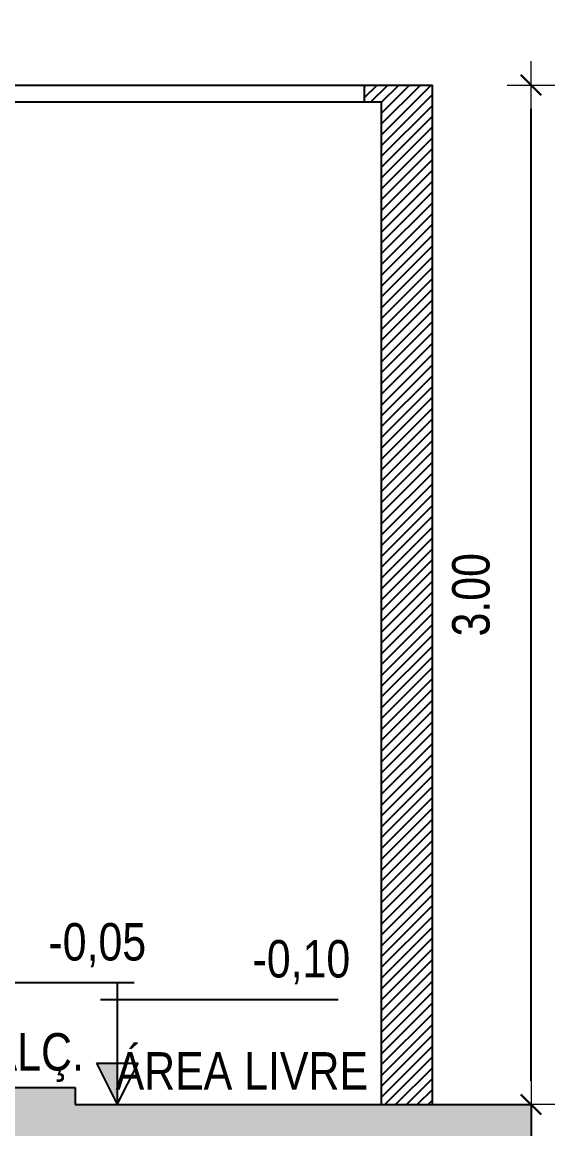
# Model space of a CAD drawing. Header units: millimetres. Extents: x -178 to 521, y -135 to 750.
# Drawn here: x -76.512 to -74.946, y 726.471 to 729.728 of the extents above; entities that cross this region are included whole.
import ezdxf
from ezdxf.enums import TextEntityAlignment as Align

# ---------------------------------------------------------------- set-up
doc = ezdxf.new("R2010")
doc.units = ezdxf.units.MM
doc.header["$LTSCALE"] = 20
doc.header["$MEASUREMENT"] = 0
doc.header["$PDSIZE"] = -5
doc.linetypes.add('CONTINU', pattern=[0])
doc.layers.get('0').update_dxf_attribs({"linetype": 'CONTINUOUS'})
doc.layers.get('Defpoints').update_dxf_attribs({"linetype": 'CONTINUOUS'})
for name, color, linetype in [('COTAS', 7, 'CONTINUOUS'), ('E-hatch', 8, 'CONTINUOUS'), ('E-txt-g', 3, 'CONTINUOUS')]:
    doc.layers.add(name, color=color, linetype=linetype)
for name, color, linetype, lineweight in [('E-Pen-C', 4, 'CONTINUOUS', 15), ('E-Pen-G', 3, 'CONTINUOUS', 30), ('E-Txt-W', 7, 'CONTINUOUS', 20)]:
    doc.layers.add(name, color=color, linetype=linetype, lineweight=lineweight)
doc.styles.add('F2', font='ARIALN.TTF')
doc.styles.add('REG60', font='romans.shx', dxfattribs={"width": 0.8, "height": 0.15})
doc.styles.add('REG80', font='romans.shx', dxfattribs={"width": 0.8, "height": 0.2})
doc.dimstyles.new('DIMENSION-1', dxfattribs={"dimtxt": 0.11, "dimasz": 0.07, "dimexe": 1, "dimexo": 0, "dimgap": 0.12, "dimtad": 1, "dimzin": 7, "dimdsep": 46, "dimtxsty": 'F2', "dimblk1": 'TRACO', "dimblk2": 'TRACO', "dimsah": 1, "dimcen": 1, "dimse1": 1, "dimse2": 1, "dimclrd": 256, "dimclre": 256, "dimclrt": 6, "dimadec": 0, "dimazin": 0, "dimtfac": 1, "dimtix": 1, "dimtmove": 2, "dimatfit": 3, "dimldrblk": 'TRACO', "dimfxl": 1, "dimtolj": 1, "dimtzin": 0, "dimarcsym": 0})

# ---------------------------------------------------------------- blocks, each defined once
blk = doc.blocks.new('TRACO')
at = {"layer": 'E-Pen-C'}
for p, q in [((0, 0.9999999999999982), (0, -0.9999999999999982)), ((-1, 1.77635683940025e-15), (1, 1.77635683940025e-15))]:
    blk.add_line(p, q, dxfattribs=at)
at = {"layer": 'E-Pen-G'}
blk.add_line((-0.4242640687119348, -0.4242640687119223), (0.4242640687119348, 0.4242640687119259), dxfattribs=at)
blk = doc.blocks.new('*D465')
at = {"linetype": 'Continuous', "lineweight": -2}
blk.add_line((-75.01550404404011, 726.613190420521), (-75.01550404404011, 729.473190420521), dxfattribs=at)
at = {"layer": 'Defpoints', "color": 0, "linetype": 'Continuous'}
for p in [(-75.45537603701459, 729.543190420521), (-75.01550404404011, 729.543190420521), (-75.45537603701459, 726.543190420521)]:
    blk.add_point(p, dxfattribs=at)
at = {"linetype": 'Continuous', "lineweight": -2, "xscale": 0.07, "yscale": 0.07, "zscale": 0.07}
for p, rotation in [((-75.01550404404011, 729.543190420521), 90), ((-75.01550404404011, 726.543190420521), 270)]:
    blk.add_blockref('TRACO', p, dxfattribs=dict(at, rotation=rotation))
at = {"color": 6, "linetype": 'Continuous', "insert": (-75.19166707268961, 728.043190420521), "char_height": 0.11, "attachment_point": 5, "rotation": 90, "style": 'F2'}
blk.add_mtext('\\A1;3.00', dxfattribs=at)
blk = doc.blocks.new('TXT-AMB75')
at = {"layer": 'E-txt-g', "style": 'REG80', "width": 0.8, "flags": 8}
blk.add_attdef('TXT', text='', height=0.2, dxfattribs=at).set_placement((0.005463661478557924, 0.296436308342237), align=Align.CENTER)
at = {"layer": 'E-Txt-W', "style": 'REG60', "width": 0.8, "flags": 8}
blk.add_attdef('TXT', text='', height=0.15, dxfattribs=at).set_placement((0.005463661478557924, 0.02707014850066969), align=Align.CENTER)

msp = doc.modelspace()

# ---------------------------------------------------------------- hatches: boundary and pattern name
at = {"layer": 'COTAS', "linetype": 'CONTINU'}
h = msp.add_hatch(dxfattribs=at)
h.set_pattern_fill('ANSI38', color=8, scale=0.25, style=0)
h.set_pattern_definition([(45, (-81.1685527121708, 19.82070320272396), (-0.02209708691207961, 0.02209708691207961), []), (135, (-81.1685527121708, 19.82070320272396), (-0.06629126073623882, 0.02209708691207962), [0.078125, -0.046875])])
h.paths.add_polyline_path([(-75.01550404404011, 726.143190420521), (-75.01550404404011, 726.543190420521), (-76.35537603701403, 726.5431904205209), (-76.35537603701403, 726.593190420521), (-76.95537603701496, 726.593190420521), (-76.95537603701496, 726.6431904205211), (-82.79420533467342, 726.643190420521), (-82.79420533467342, 726.143190420521)])
at = {"layer": 'E-hatch'}
h = msp.add_hatch(dxfattribs=at)
h.set_pattern_fill('ANSI31', color=256, scale=0.18, style=0)
h.set_pattern_definition([(45, (-2.126806458985328, -9.252267909057082), (-0.01590990257669732, 0.01590990257669732), [])])
h.paths.add_polyline_path([(-81.10537603701422, 729.3431904205208), (-81.25537603701477, 729.343190420521), (-81.25537603701477, 726.643190420521), (-81.10537603701422, 726.643190420521)])
h.paths.add_polyline_path([(-82.1553760370144, 729.343190420521), (-82.30537603701404, 729.3431904205211), (-82.30537603701404, 726.643190420521), (-82.1553760370144, 726.643190420521)])
h.paths.add_polyline_path([(-82.1553760370144, 731.043190420521), (-82.30537603701404, 731.043190420521), (-82.30537603701404, 729.743190420521), (-82.1553760370144, 729.743190420521)])
h.paths.add_polyline_path([(-78.30537603701441, 732.143190420521), (-78.45537603701405, 732.143190420521), (-78.45537603701405, 730.6431904205211), (-78.1553760370144, 730.6431904205211), (-78.30537603701441, 730.7931904205211)])
h.paths.add_polyline_path([(-76.95537603701496, 732.1431904205211), (-77.1053760370146, 732.1431904205211), (-77.1053760370146, 730.7931904205211), (-77.2553760370147, 730.6431904205211), (-76.95537603701496, 730.6431904205211)])
h.paths.add_polyline_path([(-76.95537603701496, 730.2431904205212), (-77.1053760370146, 730.243190420521), (-77.1053760370146, 729.7431904205212), (-76.95537603701496, 729.7431904205212)])
h.paths.add_polyline_path([(-78.30537603701441, 730.2431904205212), (-78.45537603701405, 730.2431904205212), (-78.45537603701405, 729.7431904205212), (-78.30537603701441, 729.7431904205212)])
h.paths.add_polyline_path([(-78.45537603701405, 730.0461617189796), (-78.75537603701423, 730.0461617189796), (-78.75537603701422, 730.1882126518987), (-78.90537603701387, 730.2188505622976), (-78.90537603701387, 729.9520148807269), (-78.45537603701405, 729.9520148807268)])
h.paths.add_polyline_path([(-78.30537603701441, 729.3431904205208), (-78.45537603701405, 729.343190420521), (-78.45537603701405, 726.6431904205211), (-78.30537603701441, 726.6431904205211)])
h.paths.add_polyline_path([(-76.95537603701496, 729.3431904205208), (-77.1053760370146, 729.343190420521), (-77.1053760370146, 729.1431904205211), (-76.95537603701496, 729.143190420521)])
h.paths.add_polyline_path([(-76.95537603701496, 728.643190420521), (-77.1053760370146, 728.6431904205209), (-77.1053760370146, 727.4362986725647), (-77.10537478701508, 727.4362986725647), (-77.10537478701417, 727.3868036225646), (-77.1053760370146, 726.6431904205211), (-76.95537603701496, 726.6431904205211)])
h.paths.add_polyline_path([(-75.30537603701404, 729.543190420521), (-75.50537603701459, 729.543190420521), (-75.50537603701459, 729.4931904205208), (-75.45537603701459, 729.4931904205208), (-75.45537603701459, 726.543190420521), (-75.30537603701404, 726.543190420521)])

# ---------------------------------------------------------------- linework, layer by layer
at = {"color": 8, "linetype": 'Continuous'}
for p, q in [((-76.95537603701496, 729.5431904205209), (-75.50537603701459, 729.5431904205209)), ((-76.95537603701496, 729.4931904205209), (-75.50537603701459, 729.4931904205209)), ((-75.01550404404011, 726.543190420521), (-75.01550404404011, 726.143190420521))]:
    msp.add_line(p, q, dxfattribs=at)
at = {"color": 5, "linetype": 'Continuous'}
for p, q in [((-75.50537603701459, 729.4931904205209), (-75.50537603701459, 729.543190420521)), ((-75.50537603701459, 729.543190420521), (-75.30537603701404, 729.543190420521)), ((-75.30537603701404, 726.543190420521), (-75.30537603701404, 729.543190420521)), ((-75.50537603701459, 729.4931904205208), (-75.45537603701459, 729.4931904205208)), ((-75.45537603701459, 726.543190420521), (-75.45537603701459, 729.4931904205208))]:
    msp.add_line(p, q, dxfattribs=at)
for p, q in [((-76.88159963274363, 726.9021692350476), (-76.18244639311075, 726.9021692350476)), ((-76.23201734688716, 726.8982389798379), (-76.23201734688716, 726.543190420521)), ((-76.28155299260486, 726.8521692350477), (-75.58239975297198, 726.8521692350477)), ((-76.2929811868869, 726.6651181005209), (-76.23201734688716, 726.543190420521)), ((-76.2929811868869, 726.6651181005209), (-76.1710535068874, 726.6651181005209)), ((-76.23201734688716, 726.543190420521), (-76.1710535068874, 726.6651181005209))]:
    msp.add_line(p, q)
at = {"color": 1, "linetype": 'Continuous'}
for p, q in [((-76.95537603701496, 726.593190420521), (-76.35537603701403, 726.593190420521)), ((-76.35537603701403, 726.5931904205208), (-76.35537603701403, 726.5431904205209)), ((-76.35537603701403, 726.5431904205209), (-75.01550404404011, 726.543190420521))]:
    msp.add_line(p, q, dxfattribs=at)
msp.add_solid([(-76.2929811868869, 726.6651181005209), (-76.23201734688716, 726.6651181005209), (-76.23201734688716, 726.543190420521)])

# ---------------------------------------------------------------- block references
ref = msp.add_blockref('TXT-AMB75', (-76.29476740261173, 726.7508009477251), dxfattribs=dict(xscale=0.7290000000000001, yscale=0.7290000000000001, zscale=0.7290000000000001))
ref.add_attrib('TXT', '-0,05', dxfattribs={"layer": 'E-txt-g', "color": 2, "height": 0.11, "style": 'F2'}).set_placement((-76.29078439339348, 726.9669030165069), align=Align.CENTER)
ref = msp.add_blockref('TXT-AMB75', (-75.69472076247295, 726.7008009477252), dxfattribs=dict(xscale=0.7290000000000001, yscale=0.7290000000000001, zscale=0.7290000000000001))
ref.add_attrib('TXT', '-0,10', dxfattribs={"layer": 'E-txt-g', "color": 2, "height": 0.11, "style": 'F2'}).set_placement((-75.69073775325471, 726.9169030165069), align=Align.CENTER)
ref = msp.add_blockref('TXT-AMB75', (-76.51961463439541, 726.4270883517391), dxfattribs=dict(xscale=0.7290000000000001, yscale=0.7290000000000001, zscale=0.7290000000000001))
ref.add_attrib('TXT', 'CALÇ.', dxfattribs={"layer": 'E-txt-g', "color": 2, "height": 0.11, "style": 'F2'}).set_placement((-76.51563162517716, 726.6431904205209), align=Align.CENTER)
ref = msp.add_blockref('TXT-AMB75', (-75.86990262872216, 726.3710698208158), dxfattribs=dict(xscale=0.7290000000000001, yscale=0.7290000000000001, zscale=0.7290000000000001))
ref.add_attrib('TXT', 'ÁREA LIVRE', dxfattribs={"layer": 'E-txt-g', "color": 2, "height": 0.11, "style": 'F2'}).set_placement((-75.86591961950391, 726.5871718895976), align=Align.CENTER)

# ---------------------------------------------------------------- dimensions: what is measured, and where the dimension line sits
at = {"color": 8, "linetype": 'Continuous'}
dim = msp.add_linear_dim(base=(-75.01550404404011, 729.543190420521), p1=(-75.45537603701459, 726.543190420521), p2=(-75.45537603701459, 729.543190420521), angle=90, dimstyle='DIMENSION-1', override={"dimfxl": 0.15}, dxfattribs=at)
dim.commit()
dim.dimension.update_dxf_attribs({"geometry": '*D465', "text_midpoint": (-75.19166707268961, 728.043190420521)})

doc.saveas('drawing.dxf')
